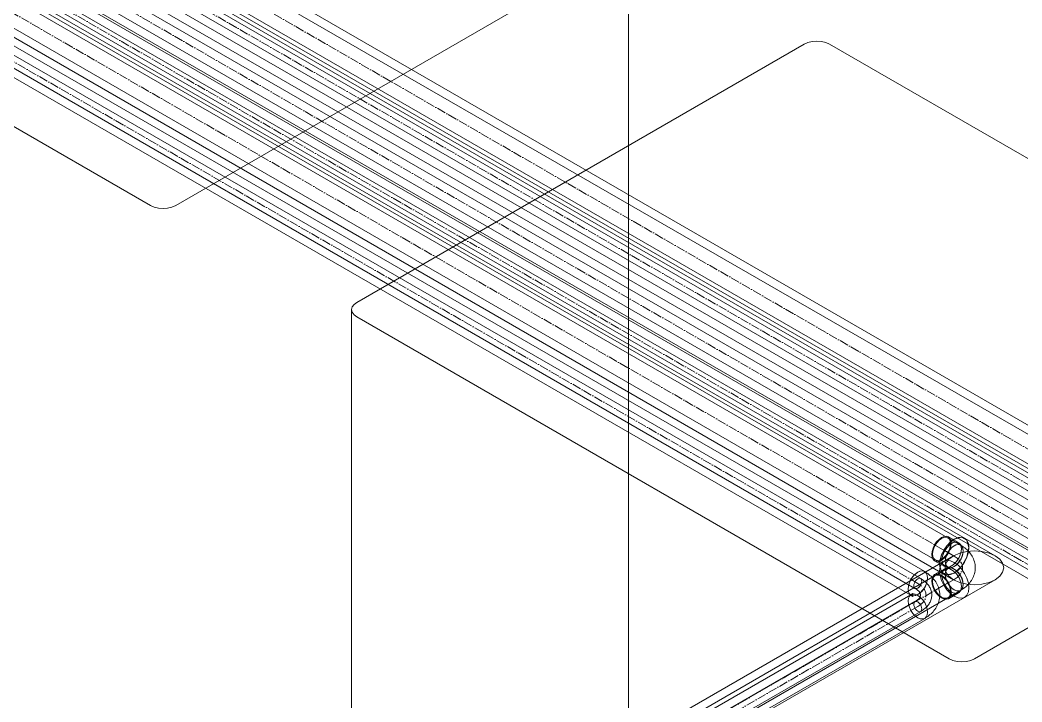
# Model space of a CAD drawing. Header units: millimetres. Extents: x -88595 to 880822, y -1054509 to -148035.
# Drawn here: x 392607 to 393731, y -312206 to -311440 of the extents above; entities that cross this region are included whole.
import ezdxf

# ---------------------------------------------------------------- set-up
doc = ezdxf.new("R2010")
doc.units = ezdxf.units.MM
doc.linetypes.add('$12$ADSK_Осевая', pattern=[14, 10, -2, 0, -2])
doc.linetypes.add('$13$ADSK_Осевая', pattern=[14, 10, -2, 0, -2])
for name, color, linetype, lineweight in [('Изоляция', 7, 'Continuous', 18), ('Оборудование', 7, 'Continuous', 18), ('Трубопровод', 7, 'Continuous', 18), ('Трубопроводы', 7, 'Continuous', 18)]:
    doc.layers.add(name, color=color, linetype=linetype, lineweight=lineweight)

# ---------------------------------------------------------------- blocks, each defined once
blk = doc.blocks.new('$0$ADSK_Наружный блок кондиционера сплит-системы1 - AV16IMVEV-4475072-В_ОВ3_4')
at = {"layer": 'Оборудование'}
for p, q in [((19640, 12625.4), (20304.7, 12241.7)), ((20840.9, 11168), (20840.9, 12539.7)), ((20333, 12241.7), (20835, 12531.5))]:
    blk.add_line(p, q, dxfattribs=at)
blk.add_polyline3d([(20304.7, 12241.7, 0), (20308.8, 12239.8, 0), (20313.7, 12238.7, 0), (20318.8, 12238.3, 0), (20324, 12238.7, 0), (20328.8, 12239.8, 0), (20333, 12241.7, 0)], dxfattribs=at)
blk = doc.blocks.new('$0$ADSK_Наружный блок кондиционера сплит-системы1 - AV08IMVEVA-4475075-В_ОВ3_4')
at = {"layer": 'Оборудование'}
for p, q in [((21038.3, 12422.7), (20536.3, 12132.8)), ((21731.3, 12038.9), (21066.6, 12422.7)), ((20530.4, 12124.7), (20530.4, 10753)), ((20536.3, 12116.5), (21200.9, 11732.8)), ((21229.2, 11732.8), (21731.3, 12022.6))]:
    blk.add_line(p, q, dxfattribs=at)
for points in [[(21066.6, 12422.7, 0), (21062.4, 12424.5, 0), (21057.6, 12425.7, 0), (21052.4, 12426.1, 0), (21047.3, 12425.7, 0), (21042.4, 12424.5, 0), (21038.3, 12422.7, 0)], [(20536.3, 12132.8, 0), (20533.1, 12130.4, 0), (20531.1, 12127.7, 0), (20530.4, 12124.7, 0), (20531.1, 12121.7, 0), (20533.1, 12118.9, 0), (20536.3, 12116.5, 0)], [(21200.9, 11732.8, 0), (21205.1, 11730.9, 0), (21209.9, 11729.8, 0), (21215.1, 11729.4, 0), (21220.3, 11729.8, 0), (21225.1, 11730.9, 0), (21229.2, 11732.8, 0)]]:
    blk.add_polyline3d(points, dxfattribs=at)
blk = doc.blocks.new('$0$ADSK_МедьПайка_Отвод-гнутая труба - Отвод _гнутая труба_-V48-В_ОВ3_4')
at = {"layer": 'Трубопроводы', "color": 190, "true_color": 0x8000ff}
for points in [[(23010.1, 10929.9, 0), (23010.3, 10931.3, 0), (23010.7, 10932.8, 0), (23011.4, 10934.3, 0), (23012.4, 10935.7, 0), (23013.4, 10936.8, 0), (23014.6, 10937.7, 0), (23015.8, 10938.2, 0), (23016.8, 10938.3, 0), (23017.8, 10938, 0), (23018.5, 10937.3, 0), (23018.9, 10936.3, 0), (23019.1, 10935.1, 0)], [(23019.1, 10935.1, 0), (23018.9, 10933.6, 0), (23018.5, 10932.1, 0), (23017.8, 10930.6, 0), (23016.8, 10929.3, 0), (23015.8, 10928.1, 0), (23014.6, 10927.3, 0), (23013.4, 10926.8, 0), (23012.4, 10926.7, 0), (23011.4, 10927, 0), (23010.7, 10927.6, 0), (23010.3, 10928.6, 0), (23010.1, 10929.9, 0)], [(23030.2, 10919.5, 0), (23030.2, 10920.7, 0), (23030.1, 10921.9, 0), (23029.9, 10923, 0), (23029.6, 10924.1, 0), (23029.3, 10925.3, 0), (23028.8, 10926.4, 0), (23028.3, 10927.4, 0), (23027.8, 10928.4, 0), (23027.2, 10929.4, 0), (23026.5, 10930.4, 0), (23025.8, 10931.3, 0), (23025, 10932.2, 0), (23024.2, 10933.1, 0), (23023.3, 10933.9, 0), (23022.4, 10934.7, 0), (23021.5, 10935.5, 0), (23020.5, 10936.2, 0), (23019.5, 10936.9, 0), (23018.5, 10937.6, 0), (23017.8, 10938, 0)], [(23017.5, 10919.5, 0), (23017.5, 10919.8, 0), (23017.5, 10920.1, 0), (23017.5, 10920.4, 0), (23017.4, 10920.7, 0), (23017.3, 10921.1, 0), (23017.1, 10921.4, 0), (23017, 10921.8, 0), (23016.8, 10922.1, 0), (23016.5, 10922.5, 0), (23016.3, 10922.9, 0), (23016, 10923.3, 0), (23015.6, 10923.7, 0), (23015.2, 10924.2, 0), (23014.7, 10924.6, 0), (23014.3, 10925, 0), (23013.7, 10925.4, 0), (23013.1, 10925.9, 0), (23012.5, 10926.3, 0), (23011.9, 10926.7, 0), (23011.4, 10927, 0)], [(23017.5, 10919.5, 0), (23017.5, 10919.2, 0), (23017.5, 10918.9, 0), (23017.5, 10918.6, 0), (23017.4, 10918.3, 0), (23017.3, 10918, 0), (23017.1, 10917.6, 0), (23017, 10917.3, 0), (23016.8, 10916.9, 0), (23016.5, 10916.5, 0), (23016.3, 10916.1, 0), (23016, 10915.7, 0), (23015.6, 10915.3, 0), (23015.2, 10914.9, 0), (23014.7, 10914.4, 0), (23014.3, 10914, 0), (23013.7, 10913.6, 0), (23013.1, 10913.2, 0), (23012.5, 10912.7, 0), (23011.9, 10912.3, 0), (23011.4, 10912.1, 0)], [(23030.2, 10919.5, 0), (23030.2, 10918.3, 0), (23030.1, 10917.2, 0), (23029.9, 10916, 0), (23029.6, 10914.9, 0), (23029.3, 10913.8, 0), (23028.8, 10912.7, 0), (23028.3, 10911.6, 0), (23027.8, 10910.6, 0), (23027.2, 10909.6, 0), (23026.5, 10908.6, 0), (23025.8, 10907.7, 0), (23025, 10906.8, 0), (23024.2, 10905.9, 0), (23023.3, 10905.1, 0), (23022.4, 10904.3, 0), (23021.5, 10903.6, 0), (23020.5, 10902.8, 0), (23019.5, 10902.1, 0), (23018.5, 10901.5, 0), (23017.8, 10901.1, 0)], [(23019.1, 10904, 0), (23018.9, 10905.4, 0), (23018.5, 10906.9, 0), (23017.8, 10908.4, 0), (23016.8, 10909.7, 0), (23015.8, 10910.9, 0), (23014.6, 10911.7, 0), (23013.4, 10912.2, 0), (23012.4, 10912.3, 0), (23011.4, 10912.1, 0), (23010.7, 10911.4, 0), (23010.3, 10910.4, 0), (23010.1, 10909.1, 0)], [(23010.1, 10909.1, 0), (23010.3, 10907.7, 0), (23010.7, 10906.2, 0), (23011.4, 10904.7, 0), (23012.4, 10903.4, 0), (23013.4, 10902.2, 0), (23014.6, 10901.4, 0), (23015.8, 10900.9, 0), (23016.8, 10900.8, 0), (23017.8, 10901.1, 0), (23018.5, 10901.7, 0), (23018.9, 10902.7, 0), (23019.1, 10904, 0)]]:
    blk.add_polyline3d(points, dxfattribs=at)
blk = doc.blocks.new('$0$ADSK_МедьПайка_Отвод - Отвод медный под пайку двухраструбный-3268128-В_ОВ3_4')
at = {"layer": 'Трубопроводы', "color": 134, "true_color": 0x00a6a6}
for p, q in [((21210.8, 11862), (21199.5, 11868.5)), ((21211.4, 11863.1), (21200.1, 11869.6)), ((21213.6, 11860.4), (21210.8, 11862)), ((21215, 11859.1), (21213, 11861.7)), ((21184.5, 11842.7), (21195.9, 11836.2)), ((21185.2, 11843.8), (21196.5, 11837.3)), ((21195.9, 11833.7), (21184.5, 11827.2)), ((21196.5, 11832.6), (21185.2, 11826.1)), ((21196.5, 11837.3), (21199.3, 11835.6)), ((21199.3, 11834.2), (21196.5, 11832.6)), ((21197.8, 11835.5), (21201.1, 11835)), ((21201.1, 11834.8), (21197.8, 11834.4)), ((21199.5, 11801.3), (21210.8, 11807.9)), ((21200.1, 11800.2), (21211.4, 11806.8)), ((21210.8, 11807.9), (21213.6, 11809.5)), ((21213, 11808.1), (21215, 11810.7))]:
    blk.add_line(p, q, dxfattribs=at)
for points in [[(21181.3, 11849.8, 0), (21181.7, 11853.3, 0), (21182.8, 11857, 0), (21184.5, 11860.6, 0), (21186.8, 11864, 0), (21189.5, 11866.8, 0), (21192.3, 11868.9, 0), (21195.2, 11870.1, 0), (21197.8, 11870.3, 0), (21200.1, 11869.6, 0), (21201.8, 11868, 0), (21202.9, 11865.6, 0), (21203.3, 11862.5, 0)], [(21203.3, 11862.5, 0), (21202.9, 11859, 0), (21201.8, 11855.3, 0), (21200.1, 11851.7, 0), (21197.8, 11848.3, 0), (21195.2, 11845.5, 0), (21192.3, 11843.5, 0), (21189.5, 11842.2, 0), (21186.8, 11842, 0), (21184.5, 11842.7, 0), (21182.8, 11844.3, 0), (21181.7, 11846.7, 0), (21181.3, 11849.8, 0)], [(21202.4, 11862, 0), (21202.1, 11864.8, 0), (21201.1, 11867, 0), (21199.5, 11868.5, 0), (21197.4, 11869.2, 0), (21194.9, 11868.9, 0), (21192.3, 11867.8, 0), (21189.7, 11865.9, 0), (21187.3, 11863.3, 0), (21185.2, 11860.3, 0), (21183.6, 11856.9, 0), (21182.6, 11853.5, 0), (21182.2, 11850.3, 0)], [(21182.2, 11850.3, 0), (21182.6, 11847.5, 0), (21183.6, 11845.3, 0), (21185.2, 11843.8, 0), (21187.3, 11843.1, 0), (21189.7, 11843.4, 0), (21192.3, 11844.5, 0), (21194.9, 11846.4, 0), (21197.4, 11849, 0), (21199.5, 11852, 0), (21201.1, 11855.4, 0), (21202.1, 11858.8, 0), (21202.4, 11862, 0)], [(21214.6, 11856, 0), (21214, 11859.9, 0), (21212.1, 11862.7, 0), (21209.1, 11863.8, 0), (21205.5, 11863.2, 0), (21201.7, 11861, 0), (21198.1, 11857.4, 0), (21195.2, 11852.9, 0), (21193.3, 11848, 0), (21192.6, 11843.3, 0)], [(21196.4, 11842.2, 0), (21197, 11846.5, 0), (21198.7, 11851, 0), (21201.4, 11855.2, 0), (21204.7, 11858.5, 0), (21208.2, 11860.5, 0), (21211.5, 11861, 0), (21214.2, 11860, 0), (21216, 11857.5, 0), (21216.6, 11853.8, 0)], [(21196.4, 11842.2, 0), (21196.7, 11845.4, 0), (21197.7, 11848.8, 0), (21199.3, 11852.1, 0), (21201.4, 11855.2, 0), (21203.9, 11857.8, 0), (21206.5, 11859.7, 0), (21209.1, 11860.8, 0), (21211.5, 11861, 0), (21213.6, 11860.4, 0), (21215.2, 11858.9, 0), (21216.2, 11856.6, 0), (21216.6, 11853.8, 0)], [(21230.1, 11834.9, 0), (21230.1, 11836.7, 0), (21229.9, 11838.4, 0), (21229.6, 11840.1, 0), (21229.2, 11841.7, 0), (21228.7, 11843.3, 0), (21228.1, 11844.9, 0), (21227.4, 11846.4, 0), (21226.6, 11847.9, 0), (21225.8, 11849.2, 0), (21224.8, 11850.6, 0), (21223.9, 11851.8, 0), (21222.8, 11853, 0), (21221.8, 11854.2, 0), (21220.6, 11855.3, 0), (21219.5, 11856.3, 0), (21218.3, 11857.3, 0), (21217, 11858.2, 0), (21215.8, 11859, 0), (21214.4, 11859.9, 0), (21213.6, 11860.4, 0)], [(21192.6, 11843.3, 0), (21193.3, 11839.3, 0), (21195.2, 11836.6, 0), (21198.1, 11835.5, 0), (21201.7, 11836, 0), (21205.5, 11838.2, 0), (21209.1, 11841.8, 0), (21212.1, 11846.3, 0), (21214, 11851.3, 0), (21214.6, 11856, 0)], [(21216.6, 11853.8, 0), (21216, 11849.5, 0), (21214.2, 11845, 0), (21211.5, 11840.8, 0), (21208.2, 11837.5, 0), (21204.7, 11835.5, 0), (21201.4, 11835, 0), (21198.7, 11836, 0), (21197, 11838.5, 0), (21196.4, 11842.2, 0)], [(21216.6, 11853.8, 0), (21216.2, 11850.6, 0), (21215.2, 11847.2, 0), (21213.6, 11843.9, 0), (21211.5, 11840.8, 0), (21209.1, 11838.2, 0), (21206.5, 11836.3, 0), (21203.9, 11835.2, 0), (21201.4, 11835, 0), (21199.3, 11835.6, 0), (21197.7, 11837.1, 0), (21196.7, 11839.3, 0), (21196.4, 11842.2, 0)], [(21203.3, 11807.4, 0), (21202.9, 11810.9, 0), (21201.8, 11814.6, 0), (21200.1, 11818.2, 0), (21197.8, 11821.5, 0), (21195.2, 11824.3, 0), (21192.3, 11826.4, 0), (21189.5, 11827.6, 0), (21186.8, 11827.9, 0), (21184.5, 11827.2, 0), (21182.8, 11825.6, 0), (21181.7, 11823.1, 0), (21181.3, 11820.1, 0)], [(21182.2, 11819.5, 0), (21182.6, 11822.4, 0), (21183.6, 11824.6, 0), (21185.2, 11826.1, 0), (21187.3, 11826.7, 0), (21189.7, 11826.5, 0), (21192.3, 11825.4, 0), (21194.9, 11823.5, 0), (21197.4, 11820.9, 0), (21199.5, 11817.8, 0), (21201.1, 11814.5, 0), (21202.1, 11811.1, 0), (21202.4, 11807.9, 0)], [(21192.6, 11826.6, 0), (21193.3, 11830.5, 0), (21195.2, 11833.3, 0), (21198.1, 11834.4, 0), (21201.7, 11833.8, 0), (21205.5, 11831.6, 0), (21209.1, 11828.1, 0), (21212.1, 11823.5, 0), (21214, 11818.6, 0), (21214.6, 11813.9, 0)], [(21214.6, 11813.9, 0), (21214, 11809.9, 0), (21212.1, 11807.2, 0), (21209.1, 11806.1, 0), (21205.5, 11806.6, 0), (21201.7, 11808.8, 0), (21198.1, 11812.4, 0), (21195.2, 11816.9, 0), (21193.3, 11821.9, 0), (21192.6, 11826.6, 0)], [(21216.6, 11816, 0), (21216, 11820.4, 0), (21214.2, 11824.9, 0), (21211.5, 11829, 0), (21208.2, 11832.3, 0), (21204.7, 11834.4, 0), (21201.4, 11834.9, 0), (21198.7, 11833.8, 0), (21197, 11831.3, 0), (21196.4, 11827.7, 0)], [(21216.6, 11816, 0), (21216.2, 11819.3, 0), (21215.2, 11822.6, 0), (21213.6, 11826, 0), (21211.5, 11829.1, 0), (21209.1, 11831.6, 0), (21206.5, 11833.5, 0), (21203.9, 11834.6, 0), (21201.4, 11834.9, 0), (21199.3, 11834.2, 0), (21197.7, 11832.7, 0), (21196.7, 11830.5, 0), (21196.4, 11827.7, 0)], [(21196.4, 11827.7, 0), (21197, 11823.4, 0), (21198.7, 11818.8, 0), (21201.4, 11814.7, 0), (21204.7, 11811.4, 0), (21208.2, 11809.4, 0), (21211.5, 11808.8, 0), (21214.2, 11809.9, 0), (21216, 11812.4, 0), (21216.6, 11816, 0)], [(21196.4, 11827.7, 0), (21196.7, 11824.5, 0), (21197.7, 11821.1, 0), (21199.3, 11817.7, 0), (21201.4, 11814.7, 0), (21203.9, 11812.1, 0), (21206.5, 11810.2, 0), (21209.1, 11809.1, 0), (21211.5, 11808.8, 0), (21213.6, 11809.5, 0), (21215.2, 11811, 0), (21216.2, 11813.2, 0), (21216.6, 11816, 0)], [(21201.8, 11836.2, 0), (21201.8, 11836.2, 0), (21201.8, 11836.1, 0), (21201.7, 11836, 0), (21201.6, 11835.9, 0), (21201.4, 11835.7, 0), (21201.2, 11835.6, 0), (21200.9, 11835.3, 0), (21200.6, 11835.1, 0), (21200.3, 11834.8, 0), (21199.9, 11834.6, 0), (21199.5, 11834.3, 0), (21199.3, 11834.2, 0)], [(21201.8, 11833.6, 0), (21201.8, 11833.6, 0), (21201.8, 11833.7, 0), (21201.7, 11833.8, 0), (21201.6, 11833.9, 0), (21201.4, 11834.1, 0), (21201.2, 11834.3, 0), (21200.9, 11834.5, 0), (21200.6, 11834.8, 0), (21200.3, 11835, 0), (21199.9, 11835.3, 0), (21199.5, 11835.5, 0), (21199.3, 11835.6, 0)], [(21201.6, 11834.9, 0), (21201.6, 11835.2, 0), (21201.6, 11835.4, 0), (21201.6, 11835.6, 0), (21201.7, 11835.8, 0), (21201.7, 11836, 0), (21201.8, 11836.1, 0), (21201.8, 11836.2, 0), (21201.8, 11836.2, 0), (21201.8, 11836.2, 0)], [(21201.6, 11834.9, 0), (21201.6, 11834.7, 0), (21201.6, 11834.4, 0), (21201.6, 11834.2, 0), (21201.7, 11834, 0), (21201.7, 11833.9, 0), (21201.8, 11833.7, 0), (21201.8, 11833.7, 0), (21201.8, 11833.6, 0), (21201.8, 11833.6, 0)], [(21230.1, 11834.9, 0), (21230.1, 11833.2, 0), (21229.9, 11831.5, 0), (21229.6, 11829.8, 0), (21229.2, 11828.1, 0), (21228.7, 11826.5, 0), (21228.1, 11825, 0), (21227.4, 11823.5, 0), (21226.6, 11822, 0), (21225.8, 11820.6, 0), (21224.8, 11819.3, 0), (21223.9, 11818, 0), (21222.8, 11816.8, 0), (21221.8, 11815.7, 0), (21220.6, 11814.6, 0), (21219.5, 11813.6, 0), (21218.3, 11812.6, 0), (21217, 11811.7, 0), (21215.8, 11810.8, 0), (21214.4, 11810, 0), (21213.6, 11809.5, 0)], [(21181.3, 11820.1, 0), (21181.7, 11816.5, 0), (21182.8, 11812.9, 0), (21184.5, 11809.2, 0), (21186.8, 11805.9, 0), (21189.5, 11803.1, 0), (21192.3, 11801, 0), (21195.2, 11799.8, 0), (21197.8, 11799.5, 0), (21200.1, 11800.2, 0), (21201.8, 11801.9, 0), (21202.9, 11804.3, 0), (21203.3, 11807.4, 0)], [(21202.4, 11807.9, 0), (21202.1, 11805, 0), (21201.1, 11802.8, 0), (21199.5, 11801.3, 0), (21197.4, 11800.7, 0), (21194.9, 11800.9, 0), (21192.3, 11802, 0), (21189.7, 11803.9, 0), (21187.3, 11806.5, 0), (21185.2, 11809.6, 0), (21183.6, 11812.9, 0), (21182.6, 11816.3, 0), (21182.2, 11819.5, 0)]]:
    blk.add_polyline3d(points, dxfattribs=at)

msp = doc.modelspace()

# ---------------------------------------------------------------- linework, layer by layer
at = {"layer": 'Изоляция', "color": 134, "true_color": 0x00a6a6}
for p, q in [((395525.6, -312927.3), (387423.1, -308249.3)), ((387409.4, -308295.2), (395502.3, -312967.6)), ((394605.6, -312491), (387408.1, -308335.5)), ((387397.2, -308372), (394587, -312523.1)), ((393701, -312041.8), (387413.1, -308411.5)), ((387413.1, -308465.3), (393654.5, -312068.7)), ((393654.5, -312041.8), (393047.6, -312392.2)), ((393070.9, -312432.5), (393701, -312068.7))]:
    msp.add_line(p, q, dxfattribs=at)
at = {"layer": 'Изоляция', "color": 190, "true_color": 0x8000ff}
for p, q in [((395470.9, -312944.4), (387442.1, -308309)), ((387426.8, -308335.6), (395455.6, -312971)), ((393622, -312059.6), (387478.2, -308512.5)), ((387462.8, -308539.1), (393606.6, -312086.2)), ((394555.5, -312507.8), (387705.6, -308553)), ((387691.9, -308576.9), (394541.8, -312531.6)), ((393606.6, -312085.5), (393239.3, -312297.6)), ((393254.6, -312324.2), (393622, -312112.1))]:
    msp.add_line(p, q, dxfattribs=at)
at = {"layer": 'Изоляция', "color": 134, "true_color": 0x00a6a6}
for points in [[(393655.1, -312023.2, 0), (393650.8, -312026.3, 0), (393646.9, -312030.5, 0), (393643.5, -312035.5, 0), (393640.9, -312040.9, 0), (393639.2, -312046.4, 0), (393638.6, -312051.7, 0)], [(393638.6, -312051.7, 0), (393640.9, -312040.9, 0), (393646.9, -312030.5, 0), (393655.1, -312023.2, 0)], [(393671.6, -312032.7, 0), (393671, -312028.1, 0), (393669.4, -312024.4, 0), (393666.8, -312022, 0), (393663.3, -312021, 0), (393659.4, -312021.4, 0), (393655.1, -312023.2, 0)], [(393655.1, -312023.2, 0), (393663.3, -312021, 0), (393669.4, -312024.4, 0), (393671.6, -312032.7, 0)], [(393677.7, -312036.2, 0), (393669.2, -312036.9, 0), (393661.3, -312038.8, 0), (393654.5, -312041.8, 0), (393649.2, -312045.7, 0), (393645.9, -312050.3, 0), (393644.8, -312055.3, 0)], [(393655.1, -312061.2, 0), (393659.4, -312058.1, 0), (393663.3, -312053.9, 0), (393666.8, -312048.9, 0), (393669.4, -312043.5, 0), (393671, -312037.9, 0), (393671.6, -312032.7, 0)], [(393671.6, -312032.7, 0), (393669.4, -312043.5, 0), (393663.3, -312053.9, 0), (393655.1, -312061.2, 0)], [(393710.7, -312055.3, 0), (393709.5, -312050.3, 0), (393706.3, -312045.7, 0), (393701, -312041.8, 0), (393694.2, -312038.8, 0), (393686.3, -312036.9, 0), (393677.7, -312036.2, 0)], [(393638.6, -312058.8, 0), (393639.2, -312054.2, 0), (393640.9, -312050.6, 0), (393643.5, -312048.1, 0), (393646.9, -312047.1, 0), (393650.8, -312047.5, 0), (393655.1, -312049.3, 0)], [(393655.1, -312049.3, 0), (393650.8, -312047.5, 0), (393646.9, -312047.1, 0), (393643.5, -312048.1, 0), (393640.9, -312050.6, 0), (393639.2, -312054.2, 0), (393638.6, -312058.8, 0)], [(393638.6, -312051.7, 0), (393639.2, -312056.3, 0), (393640.9, -312059.9, 0), (393643.5, -312062.4, 0), (393646.9, -312063.4, 0), (393650.8, -312063, 0), (393655.1, -312061.2, 0)], [(393655.1, -312061.2, 0), (393646.9, -312063.4, 0), (393640.9, -312059.9, 0), (393638.6, -312051.7, 0)], [(393655.1, -312049.3, 0), (393659.4, -312052.4, 0), (393663.3, -312056.6, 0), (393666.8, -312061.6, 0), (393669.4, -312067, 0), (393671, -312072.6, 0), (393671.6, -312077.8, 0)], [(393671.6, -312077.8, 0), (393671, -312072.6, 0), (393669.4, -312067, 0), (393666.8, -312061.6, 0), (393663.3, -312056.6, 0), (393659.4, -312052.4, 0), (393655.1, -312049.3, 0)], [(393655.1, -312087.3, 0), (393650.8, -312084.2, 0), (393646.9, -312080, 0), (393643.5, -312075, 0), (393640.9, -312069.6, 0), (393639.2, -312064.1, 0), (393638.6, -312058.8, 0)], [(393638.6, -312058.8, 0), (393639.2, -312064.1, 0), (393640.9, -312069.6, 0), (393643.5, -312075, 0), (393646.9, -312080, 0), (393650.8, -312084.2, 0), (393655.1, -312087.3, 0)], [(393644.8, -312055.3, 0), (393645.9, -312060.2, 0), (393649.2, -312064.8, 0), (393654.5, -312068.7, 0), (393661.3, -312071.7, 0), (393669.2, -312073.6, 0), (393677.7, -312074.3, 0)], [(393677.7, -312074.3, 0), (393686.3, -312073.6, 0), (393694.2, -312071.7, 0), (393701, -312068.7, 0), (393706.3, -312064.8, 0), (393709.5, -312060.2, 0), (393710.7, -312055.3, 0)], [(393671.6, -312077.8, 0), (393671, -312082.4, 0), (393669.4, -312086.1, 0), (393666.8, -312088.5, 0), (393663.3, -312089.5, 0), (393659.4, -312089.1, 0), (393655.1, -312087.3, 0)], [(393655.1, -312087.3, 0), (393659.4, -312089.1, 0), (393663.3, -312089.5, 0), (393666.8, -312088.5, 0), (393669.4, -312086.1, 0), (393671, -312082.4, 0), (393671.6, -312077.8, 0)]]:
    msp.add_polyline3d(points, dxfattribs=at)
at = {"layer": 'Изоляция', "color": 190, "true_color": 0x8000ff}
for points in [[(393614.3, -312060.4, 0), (393611.5, -312062.4, 0), (393608.8, -312065.2, 0), (393606.6, -312068.5, 0), (393604.9, -312072.1, 0), (393603.8, -312075.7, 0), (393603.4, -312079.2, 0)], [(393603.4, -312079.2, 0), (393603.7, -312076.2, 0), (393604.5, -312073.1, 0), (393605.8, -312070, 0), (393607.5, -312067, 0), (393609.6, -312064.3, 0), (393611.9, -312062.1, 0), (393614.3, -312060.4, 0)], [(393625.1, -312066.6, 0), (393624.8, -312063.6, 0), (393623.7, -312061.2, 0), (393622, -312059.6, 0), (393619.7, -312058.9, 0), (393617.1, -312059.2, 0), (393614.3, -312060.4, 0)], [(393614.3, -312060.4, 0), (393616.7, -312059.3, 0), (393619, -312058.9, 0), (393621, -312059.2, 0), (393622.8, -312060.2, 0), (393624.1, -312061.8, 0), (393624.9, -312064, 0), (393625.1, -312066.6, 0)], [(393638.9, -312085.9, 0), (393638.9, -312084.1, 0), (393638.7, -312082.3, 0), (393638.4, -312080.5, 0), (393638, -312078.8, 0), (393637.4, -312077.1, 0), (393636.8, -312075.5, 0), (393636.1, -312073.9, 0), (393635.3, -312072.4, 0), (393634.4, -312071, 0), (393633.5, -312069.6, 0), (393632.4, -312068.3, 0), (393631.4, -312067.1, 0), (393630.3, -312065.9, 0), (393629.1, -312064.8, 0), (393627.9, -312063.8, 0), (393626.7, -312062.8, 0), (393625.4, -312061.8, 0), (393624.1, -312060.9, 0), (393622.8, -312060.1, 0), (393622, -312059.6, 0)], [(393614.3, -312085.4, 0), (393617.1, -312083.4, 0), (393619.7, -312080.6, 0), (393622, -312077.3, 0), (393623.7, -312073.7, 0), (393624.8, -312070.1, 0), (393625.1, -312066.6, 0)], [(393625.1, -312066.6, 0), (393624.9, -312069.6, 0), (393624.1, -312072.7, 0), (393622.8, -312075.8, 0), (393621, -312078.8, 0), (393619, -312081.5, 0), (393616.7, -312083.7, 0), (393614.3, -312085.4, 0)], [(393603.4, -312079.2, 0), (393603.8, -312082.2, 0), (393604.9, -312084.6, 0), (393606.6, -312086.2, 0), (393608.8, -312086.9, 0), (393611.5, -312086.6, 0), (393614.3, -312085.4, 0)], [(393614.3, -312085.4, 0), (393611.9, -312086.5, 0), (393609.6, -312086.9, 0), (393607.5, -312086.6, 0), (393605.8, -312085.6, 0), (393604.5, -312084, 0), (393603.7, -312081.8, 0), (393603.4, -312079.2, 0)], [(393603.4, -312092.6, 0), (393603.8, -312089.5, 0), (393604.9, -312087.1, 0), (393606.6, -312085.5, 0), (393608.8, -312084.8, 0), (393611.5, -312085.1, 0), (393614.3, -312086.3, 0)], [(393614.3, -312086.3, 0), (393611.5, -312085.1, 0), (393608.8, -312084.8, 0), (393606.6, -312085.5, 0), (393604.9, -312087.1, 0), (393603.8, -312089.5, 0), (393603.4, -312092.6, 0)], [(393608.7, -312083.9, 0), (393608.7, -312083.9, 0), (393608.6, -312084, 0), (393608.5, -312084.1, 0), (393608.4, -312084.2, 0), (393608.2, -312084.4, 0), (393608, -312084.6, 0), (393607.7, -312084.8, 0), (393607.4, -312085, 0), (393607, -312085.3, 0), (393606.6, -312085.5, 0), (393606.6, -312085.5, 0)], [(393608.7, -312087.8, 0), (393608.7, -312087.8, 0), (393608.6, -312087.7, 0), (393608.5, -312087.6, 0), (393608.4, -312087.5, 0), (393608.2, -312087.3, 0), (393608, -312087.1, 0), (393607.7, -312086.9, 0), (393607.4, -312086.7, 0), (393607, -312086.4, 0), (393606.6, -312086.2, 0), (393606.6, -312086.2, 0)], [(393608.2, -312085.9, 0), (393608.2, -312085.5, 0), (393608.3, -312085.2, 0), (393608.3, -312084.9, 0), (393608.4, -312084.6, 0), (393608.5, -312084.4, 0), (393608.5, -312084.2, 0), (393608.6, -312084.1, 0), (393608.7, -312084, 0), (393608.7, -312083.9, 0), (393608.7, -312083.9, 0)], [(393608.2, -312085.9, 0), (393608.2, -312086.2, 0), (393608.3, -312086.5, 0), (393608.3, -312086.8, 0), (393608.4, -312087.1, 0), (393608.5, -312087.3, 0), (393608.5, -312087.5, 0), (393608.6, -312087.6, 0), (393608.7, -312087.7, 0), (393608.7, -312087.8, 0), (393608.7, -312087.8, 0)], [(393614.3, -312086.3, 0), (393617.1, -312088.3, 0), (393619.7, -312091.1, 0), (393622, -312094.4, 0), (393623.7, -312098, 0), (393624.8, -312101.6, 0), (393625.1, -312105.1, 0)], [(393625.1, -312105.1, 0), (393624.8, -312101.6, 0), (393623.7, -312098, 0), (393622, -312094.4, 0), (393619.7, -312091.1, 0), (393617.1, -312088.3, 0), (393614.3, -312086.3, 0)], [(393638.9, -312085.9, 0), (393638.9, -312087.7, 0), (393638.7, -312089.4, 0), (393638.4, -312091.2, 0), (393638, -312092.9, 0), (393637.4, -312094.6, 0), (393636.8, -312096.2, 0), (393636.1, -312097.8, 0), (393635.3, -312099.3, 0), (393634.4, -312100.7, 0), (393633.5, -312102.1, 0), (393632.4, -312103.4, 0), (393631.4, -312104.6, 0), (393630.3, -312105.8, 0), (393629.1, -312106.9, 0), (393627.9, -312107.9, 0), (393626.7, -312108.9, 0), (393625.4, -312109.9, 0), (393624.1, -312110.8, 0), (393622.8, -312111.6, 0), (393622, -312112.1, 0)], [(393614.3, -312111.4, 0), (393611.5, -312109.3, 0), (393608.8, -312106.5, 0), (393606.6, -312103.2, 0), (393604.9, -312099.7, 0), (393603.8, -312096, 0), (393603.4, -312092.6, 0)], [(393603.4, -312092.6, 0), (393603.8, -312096, 0), (393604.9, -312099.7, 0), (393606.6, -312103.2, 0), (393608.8, -312106.5, 0), (393611.5, -312109.3, 0), (393614.3, -312111.4, 0)], [(393625.1, -312105.1, 0), (393624.8, -312108.1, 0), (393623.7, -312110.5, 0), (393622, -312112.1, 0), (393619.7, -312112.8, 0), (393617.1, -312112.5, 0), (393614.3, -312111.4, 0)], [(393614.3, -312111.4, 0), (393617.1, -312112.5, 0), (393619.7, -312112.8, 0), (393622, -312112.1, 0), (393623.7, -312110.5, 0), (393624.8, -312108.1, 0), (393625.1, -312105.1, 0)]]:
    msp.add_polyline3d(points, dxfattribs=at)
at = {"layer": 'Трубопровод', "color": 134, "true_color": 0x00a6a6}
for p, q in [((395521.1, -312935.1), (387431.9, -308264.8)), ((387417.6, -308289.5), (395506.8, -312959.8)), ((394601.1, -312498.8), (387413.1, -308348.8)), ((387403.5, -308365.3), (394591.5, -312515.3)), ((393662.3, -312029.8), (387442.9, -308439.1)), ((387428.6, -308463.8), (393648, -312054.6)), ((393648, -312055.9), (393052.1, -312400)), ((393066.4, -312424.7), (393662.3, -312080.7))]:
    msp.add_line(p, q, dxfattribs=at)
at = {"layer": 'Трубопровод', "color": 134, "linetype": '$12$ADSK_Осевая', "true_color": 0x00a6a6}
for p, q in [((395513.9, -312947.4), (387424.7, -308277.1)), ((395513.9, -312947.4), (387424.7, -308277.1)), ((394596.3, -312507), (387408.3, -308357)), ((394596.3, -312507), (387408.3, -308357)), ((393655.1, -312042.2), (387435.8, -308451.4)), ((393655.1, -312042.2), (387435.8, -308451.4)), ((393655.1, -312068.3), (393059.2, -312412.4)), ((393655.1, -312068.3), (393059.2, -312412.4))]:
    msp.add_line(p, q, dxfattribs=at)
at = {"layer": 'Трубопровод', "color": 190, "true_color": 0x8000ff}
for p, q in [((395466.4, -312952.2), (387437.6, -308316.8)), ((387431.3, -308327.8), (395460.1, -312963.2)), ((393617.5, -312067.4), (387473.7, -308520.3)), ((387467.3, -308531.3), (393611.1, -312078.4)), ((394551, -312515.6), (387701.1, -308560.8)), ((387696.4, -308569.1), (394546.3, -312523.9)), ((393611.1, -312093.3), (393243.8, -312305.4)), ((393250.1, -312316.4), (393617.5, -312104.3))]:
    msp.add_line(p, q, dxfattribs=at)
at = {"layer": 'Трубопровод', "color": 190, "linetype": '$12$ADSK_Осевая', "true_color": 0x8000ff}
for p, q in [((395463.2, -312957.7), (387434.5, -308322.3)), ((395463.2, -312957.7), (387434.5, -308322.3)), ((393614.3, -312072.9), (387470.5, -308525.8)), ((393614.3, -312072.9), (387470.5, -308525.8)), ((394548.6, -312519.7), (387698.7, -308564.9)), ((394548.6, -312519.7), (387698.7, -308564.9)), ((393614.3, -312098.8), (393247, -312310.9)), ((393614.3, -312098.8), (393247, -312310.9))]:
    msp.add_line(p, q, dxfattribs=at)
at = {"layer": 'Трубопровод', "color": 134, "true_color": 0x00a6a6}
for points in [[(393655.1, -312030.5, 0), (393652.5, -312032.4, 0), (393650.1, -312035, 0), (393648, -312038.1, 0), (393646.4, -312041.4, 0), (393645.4, -312044.8, 0), (393645, -312048, 0)], [(393665.2, -312036.4, 0), (393664.9, -312033.5, 0), (393663.9, -312031.3, 0), (393662.3, -312029.8, 0), (393660.2, -312029.2, 0), (393657.7, -312029.4, 0), (393655.1, -312030.5, 0)], [(393655.1, -312053.9, 0), (393657.7, -312051.9, 0), (393660.2, -312049.4, 0), (393662.3, -312046.3, 0), (393663.9, -312043, 0), (393664.9, -312039.6, 0), (393665.2, -312036.4, 0)], [(393645, -312048, 0), (393645.4, -312050.8, 0), (393646.4, -312053.1, 0), (393648, -312054.6, 0), (393650.1, -312055.2, 0), (393652.5, -312055, 0), (393655.1, -312053.9, 0)], [(393645, -312062.5, 0), (393645.4, -312059.7, 0), (393646.4, -312057.4, 0), (393648, -312055.9, 0), (393650.1, -312055.3, 0), (393652.5, -312055.5, 0), (393655.1, -312056.7, 0)], [(393655.1, -312080, 0), (393652.5, -312078.1, 0), (393650.1, -312075.5, 0), (393648, -312072.4, 0), (393646.4, -312069.1, 0), (393645.4, -312065.7, 0), (393645, -312062.5, 0)], [(393655.1, -312056.7, 0), (393657.7, -312058.6, 0), (393660.2, -312061.1, 0), (393662.3, -312064.2, 0), (393663.9, -312067.5, 0), (393664.9, -312070.9, 0), (393665.2, -312074.1, 0)], [(393665.2, -312074.1, 0), (393664.9, -312077, 0), (393663.9, -312079.2, 0), (393662.3, -312080.7, 0), (393660.2, -312081.3, 0), (393657.7, -312081.1, 0), (393655.1, -312080, 0)]]:
    msp.add_polyline3d(points, dxfattribs=at)
at = {"layer": 'Трубопровод', "color": 190, "true_color": 0x8000ff}
for points in [[(393614.3, -312067.7, 0), (393613.1, -312068.6, 0), (393612, -312069.7, 0), (393611.1, -312071.1, 0), (393610.4, -312072.5, 0), (393609.9, -312074.1, 0), (393609.8, -312075.5, 0)], [(393609.8, -312075.5, 0), (393609.9, -312076.7, 0), (393610.4, -312077.7, 0), (393611.1, -312078.4, 0), (393612, -312078.7, 0), (393613.1, -312078.6, 0), (393614.3, -312078.1, 0)], [(393618.8, -312070.3, 0), (393618.6, -312069, 0), (393618.2, -312068.1, 0), (393617.5, -312067.4, 0), (393616.5, -312067.1, 0), (393615.4, -312067.2, 0), (393614.3, -312067.7, 0)], [(393614.3, -312078.1, 0), (393615.4, -312077.2, 0), (393616.5, -312076.1, 0), (393617.5, -312074.7, 0), (393618.2, -312073.2, 0), (393618.6, -312071.7, 0), (393618.8, -312070.3, 0)], [(393609.8, -312096.2, 0), (393609.9, -312095, 0), (393610.4, -312094, 0), (393611.1, -312093.3, 0), (393612, -312093, 0), (393613.1, -312093.1, 0), (393614.3, -312093.6, 0)], [(393614.3, -312104, 0), (393613.1, -312103.2, 0), (393612, -312102, 0), (393611.1, -312100.7, 0), (393610.4, -312099.2, 0), (393609.9, -312097.7, 0), (393609.8, -312096.2, 0)], [(393614.3, -312093.6, 0), (393615.4, -312094.5, 0), (393616.5, -312095.6, 0), (393617.5, -312097, 0), (393618.2, -312098.5, 0), (393618.6, -312100, 0), (393618.8, -312101.4, 0)], [(393618.8, -312101.4, 0), (393618.6, -312102.7, 0), (393618.2, -312103.7, 0), (393617.5, -312104.3, 0), (393616.5, -312104.6, 0), (393615.4, -312104.5, 0), (393614.3, -312104, 0)]]:
    msp.add_polyline3d(points, dxfattribs=at)
at = {"layer": 'Трубопроводы', "color": 134, "linetype": '$12$ADSK_Осевая', "true_color": 0x00a6a6}
for p, q in [((393652.3, -312040.6), (393641, -312034)), ((393655.1, -312042.2), (393652.3, -312040.6)), ((393652.3, -312069.9), (393641, -312076.5)), ((393655.1, -312068.3), (393652.3, -312069.9))]:
    msp.add_line(p, q, dxfattribs=at)
at = {"layer": 'Трубопроводы', "color": 134, "linetype": '$13$ADSK_Осевая', "true_color": 0x00a6a6}
msp.add_ellipse((393632.5, -312055.3), major_axis=(32, 0), ratio=0.57735, start_param=5.497787, end_param=7.068583, dxfattribs=at)
at = {"layer": 'Трубопроводы', "color": 190, "linetype": '$13$ADSK_Осевая', "true_color": 0x8000ff}
msp.add_ellipse((393591.8, -312085.9), major_axis=(31.7, 0), ratio=0.57735, start_param=5.497787, end_param=7.068583, dxfattribs=at)

# ---------------------------------------------------------------- block references
at = {"layer": 'Оборудование'}
for name in ['$0$ADSK_Наружный блок кондиционера сплит-системы1 - AV16IMVEV-4475072-В_ОВ3_4', '$0$ADSK_Наружный блок кондиционера сплит-системы1 - AV08IMVEVA-4475075-В_ОВ3_4']:
    msp.add_blockref(name, (372448.6, -323890.2), dxfattribs=at)
at = {"layer": 'Трубопроводы', "color": 134, "true_color": 0x00a6a6}
msp.add_blockref('$0$ADSK_МедьПайка_Отвод - Отвод медный под пайку двухраструбный-3268128-В_ОВ3_4', (372448.6, -323890.2), dxfattribs=at)
at = {"layer": 'Трубопроводы', "color": 190, "true_color": 0x8000ff}
msp.add_blockref('$0$ADSK_МедьПайка_Отвод-гнутая труба - Отвод _гнутая труба_-V48-В_ОВ3_4', (370599.7, -323005.4), dxfattribs=at)

doc.saveas('drawing.dxf')
